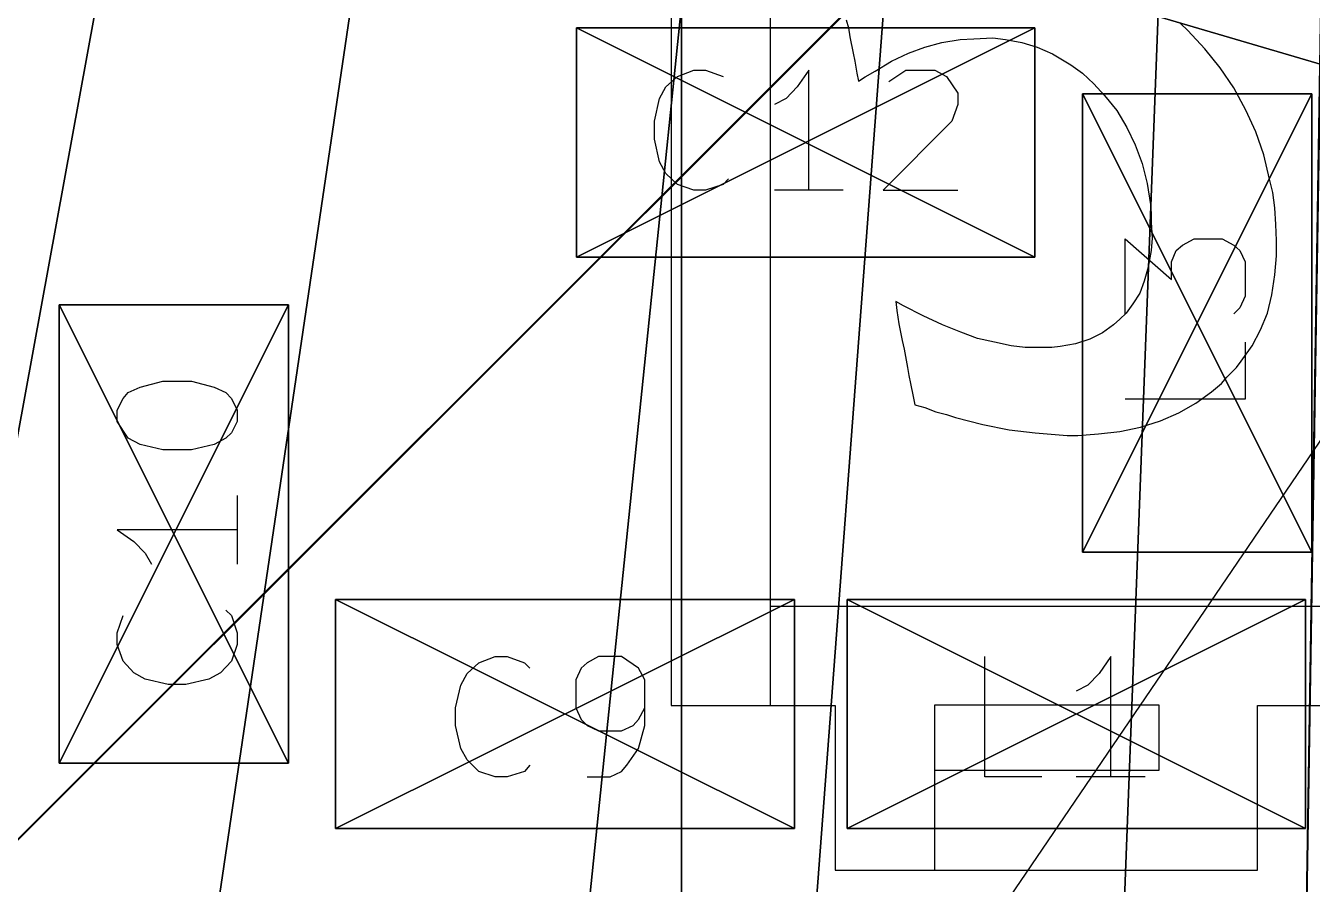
# Model space of a CAD drawing. Header units: metres. Extents: x 0 to 132, y 0 to 132.
# Drawn here: x 55.087 to 59.362, y 54.913 to 57.768 of the extents above; entities that cross this region are included whole.
import ezdxf

# ---------------------------------------------------------------- set-up
doc = ezdxf.new("R2010")
doc.units = ezdxf.units.M

msp = doc.modelspace()

# ---------------------------------------------------------------- linework, layer by layer
at = {"layer": 'Group#119'}
msp.add_line((37.4938, 37.498, 8), (65.779, 65.7832, 8), dxfattribs=at)
at = {"layer": 'Group#28'}
for p, q in [((57.2315, 58.8495, 6.5), (57.2315, 55.5077, 6.5)), ((57.5622, 55.8371, 6.5), (57.5622, 58.5202, 6.5)), ((57.813, 57.7884, 6.5), (57.8213, 57.7609, 6.5)), ((57.8213, 57.7609, 6.5), (57.8254, 57.7319, 6.5)), ((58.9486, 57.7526, 6.5), (58.9238, 57.776, 6.5)), ((57.8254, 57.7319, 6.5), (57.8365, 57.6768, 6.5)), ((58.1314, 57.7126, 6.5), (58.192, 57.7223, 6.5)), ((58.192, 57.7223, 6.5), (58.2375, 57.725, 6.5)), ((58.2375, 57.725, 6.5), (58.3009, 57.7278, 6.5)), ((58.3009, 57.7278, 6.5), (58.3422, 57.7223, 6.5)), ((58.3422, 57.7223, 6.5), (58.3973, 57.7126, 6.5)), ((59.0051, 57.6919, 6.5), (58.9486, 57.7526, 6.5)), ((57.8365, 57.6768, 6.5), (57.842, 57.6506, 6.5)), ((57.9633, 57.6506, 6.5), (58.0198, 57.6768, 6.5)), ((58.0198, 57.6768, 6.5), (58.0749, 57.6975, 6.5)), ((58.0749, 57.6975, 6.5), (58.1314, 57.7126, 6.5)), ((58.3973, 57.7126, 6.5), (58.4483, 57.6975, 6.5)), ((58.4483, 57.6975, 6.5), (58.4993, 57.6744, 6.5)), ((59.056, 57.6286, 6.5), (59.0051, 57.6919, 6.5)), ((57.842, 57.6506, 6.5), (57.8489, 57.6106, 6.5)), ((57.9095, 57.6175, 6.5), (57.9633, 57.6506, 6.5)), ((58.4993, 57.6744, 6.5), (58.5599, 57.6382, 6.5)), ((58.5599, 57.6382, 6.5), (58.5985, 57.6106, 6.5)), ((57.8489, 57.6106, 6.5), (57.8544, 57.5845, 6.5)), ((57.8544, 57.5845, 6.5), (57.8761, 57.5982, 6.5)), ((57.8761, 57.5982, 6.5), (57.9095, 57.6175, 6.5)), ((58.5985, 57.6106, 6.5), (58.6357, 57.5748, 6.5)), ((59.1015, 57.5624, 6.5), (59.056, 57.6286, 6.5)), ((58.6357, 57.5748, 6.5), (58.6716, 57.5362, 6.5)), ((59.1415, 57.488, 6.5), (59.1015, 57.5624, 6.5)), ((58.6716, 57.5362, 6.5), (58.7129, 57.4866, 6.5)), ((58.7129, 57.4866, 6.5), (58.746, 57.4301, 6.5)), ((59.1746, 57.415, 6.5), (59.1415, 57.488, 6.5)), ((58.746, 57.4301, 6.5), (58.7735, 57.3722, 6.5)), ((59.2007, 57.3392, 6.5), (59.1746, 57.415, 6.5)), ((58.7735, 57.3722, 6.5), (58.797, 57.3102, 6.5)), ((59.22, 57.2579, 6.5), (59.2007, 57.3392, 6.5)), ((58.797, 57.3102, 6.5), (58.8135, 57.2441, 6.5)), ((59.2311, 57.2138, 6.5), (59.22, 57.2579, 6.5)), ((58.8135, 57.2441, 6.5), (58.8245, 57.1738, 6.5)), ((59.2379, 57.1628, 6.5), (59.2311, 57.2138, 6.5)), ((58.8245, 57.1738, 6.5), (58.8273, 57.1435, 6.5)), ((59.2407, 57.1077, 6.5), (59.2379, 57.1628, 6.5)), ((58.8273, 57.1435, 6.5), (58.8273, 57.1145, 6.5)), ((58.8273, 57.1145, 6.5), (58.83, 57.0622, 6.5)), ((59.2431, 57.0539, 6.5), (59.2407, 57.1077, 6.5)), ((58.83, 57.0622, 6.5), (58.8273, 57.0208, 6.5)), ((59.2431, 57.0029, 6.5), (59.2431, 57.0539, 6.5)), ((58.8273, 57.0208, 6.5), (58.8163, 56.9657, 6.5)), ((59.2379, 56.9395, 6.5), (59.2431, 57.0029, 6.5)), ((58.8163, 56.9657, 6.5), (58.8039, 56.9189, 6.5)), ((58.8039, 56.9189, 6.5), (58.7887, 56.8789, 6.5)), ((59.2283, 56.8734, 6.5), (59.2379, 56.9395, 6.5)), ((58.7887, 56.8789, 6.5), (58.7653, 56.8431, 6.5)), ((59.2131, 56.8128, 6.5), (59.2283, 56.8734, 6.5)), ((58.0032, 56.8365, 6.5), (57.9784, 56.8513, 6.5)), ((57.9784, 56.8513, 6.5), (57.9812, 56.821, 6.5)), ((57.9812, 56.821, 6.5), (57.9881, 56.7769, 6.5)), ((58.0694, 56.8031, 6.5), (58.0032, 56.8365, 6.5)), ((58.7653, 56.8431, 6.5), (58.7432, 56.8128, 6.5)), ((58.1328, 56.7742, 6.5), (58.0694, 56.8031, 6.5)), ((58.7226, 56.7924, 6.5), (58.7019, 56.7742, 6.5)), ((58.7432, 56.8128, 6.5), (58.7226, 56.7924, 6.5)), ((59.1897, 56.7576, 6.5), (59.2131, 56.8128, 6.5)), ((57.9881, 56.7769, 6.5), (57.9991, 56.7218, 6.5)), ((58.1948, 56.7494, 6.5), (58.1328, 56.7742, 6.5)), ((58.2499, 56.7287, 6.5), (58.1948, 56.7494, 6.5)), ((58.6647, 56.7466, 6.5), (58.6233, 56.7259, 6.5)), ((58.7019, 56.7742, 6.5), (58.6647, 56.7466, 6.5)), ((59.1622, 56.7042, 6.5), (59.1897, 56.7576, 6.5)), ((57.9991, 56.7218, 6.5), (58.006, 56.6929, 6.5)), ((58.006, 56.6929, 6.5), (58.017, 56.6322, 6.5)), ((58.3064, 56.7163, 6.5), (58.2499, 56.7287, 6.5)), ((58.3612, 56.7042, 6.5), (58.3064, 56.7163, 6.5)), ((58.4084, 56.6984, 6.5), (58.3612, 56.7042, 6.5)), ((58.4966, 56.6984, 6.5), (58.4084, 56.6984, 6.5)), ((58.5241, 56.7011, 6.5), (58.4966, 56.6984, 6.5)), ((58.5751, 56.7108, 6.5), (58.5241, 56.7011, 6.5)), ((58.6233, 56.7259, 6.5), (58.5751, 56.7108, 6.5)), ((59.1263, 56.6529, 6.5), (59.1622, 56.7042, 6.5)), ((59.1108, 56.6322, 6.5), (59.1263, 56.6529, 6.5)), ((58.017, 56.6322, 6.5), (58.0211, 56.6047, 6.5)), ((59.0781, 56.5992, 6.5), (59.1108, 56.6322, 6.5)), ((58.0211, 56.6047, 6.5), (58.0266, 56.5785, 6.5)), ((58.0266, 56.5785, 6.5), (58.0363, 56.5358, 6.5)), ((59.0271, 56.5509, 6.5), (59.0602, 56.5785, 6.5)), ((59.0602, 56.5785, 6.5), (59.0781, 56.5992, 6.5)), ((58.0363, 56.5358, 6.5), (58.0418, 56.5082, 6.5)), ((58.9747, 56.5137, 6.5), (59.0271, 56.5509, 6.5)), ((58.0418, 56.5082, 6.5), (58.0749, 56.4986, 6.5)), ((58.0749, 56.4986, 6.5), (58.1107, 56.4848, 6.5)), ((58.1107, 56.4848, 6.5), (58.1465, 56.4751, 6.5)), ((58.8576, 56.4545, 6.5), (58.9182, 56.4806, 6.5)), ((58.9182, 56.4806, 6.5), (58.9747, 56.5137, 6.5)), ((58.1465, 56.4751, 6.5), (58.1769, 56.4655, 6.5)), ((58.1769, 56.4655, 6.5), (58.2678, 56.4421, 6.5)), ((58.2678, 56.4421, 6.5), (58.3546, 56.4241, 6.5)), ((58.7915, 56.4338, 6.5), (58.8576, 56.4545, 6.5)), ((58.3546, 56.4241, 6.5), (58.4414, 56.4145, 6.5)), ((58.4414, 56.4145, 6.5), (58.5475, 56.4062, 6.5)), ((58.5475, 56.4062, 6.5), (58.5834, 56.4062, 6.5)), ((58.5834, 56.4062, 6.5), (58.6523, 56.4117, 6.5)), ((58.6523, 56.4117, 6.5), (58.7226, 56.4186, 6.5)), ((58.7226, 56.4186, 6.5), (58.7915, 56.4338, 6.5)), ((57.5622, 55.5077, 6.5), (57.5622, 55.8371, 6.5)), ((63.2522, 55.8371, 6.5), (57.5622, 55.8371, 6.5)), ((57.2315, 55.5077, 6.5), (57.5622, 55.5077, 6.5)), ((57.5622, 55.5077, 6.5), (57.7772, 55.5077, 6.5)), ((57.7772, 55.5077, 6.5), (57.7772, 54.9607, 6.5)), ((58.1079, 55.5105, 6.5), (58.8521, 55.5105, 6.5)), ((58.1079, 55.2914, 6.5), (58.1079, 55.5105, 6.5)), ((58.8521, 55.5105, 6.5), (58.8521, 55.2914, 6.5)), ((59.1801, 54.9607, 6.5), (59.1801, 55.5077, 6.5)), ((59.1801, 55.5077, 6.5), (61.6109, 55.5077, 6.5)), ((58.1079, 54.9607, 6.5), (58.1079, 55.2914, 6.5)), ((58.8521, 55.2914, 6.5), (58.1079, 55.2914, 6.5)), ((57.7772, 54.9607, 6.5), (58.1079, 54.9607, 6.5)), ((58.1079, 54.9607, 6.5), (59.1801, 54.9607, 6.5))]:
    msp.add_line(p, q, dxfattribs=at)
at = {"layer": 'Group#32'}
msp.add_line((37.4807, 37.4807, 8), (65.7659, 65.7659, 8), dxfattribs=at)
at = {"layer": 'Group#5'}
for p, q in [((56.9175, 56.9988, 8), (56.9175, 57.7609, 8)), ((56.9175, 57.7609, 8), (57.4244, 57.7609, 8)), ((58.4401, 57.7609, 8), (57.9331, 57.7609, 8)), ((58.4401, 56.9988, 8), (58.4401, 57.7609, 8)), ((57.2138, 57.5652, 8), (57.2524, 57.5996, 8)), ((57.2524, 57.5996, 8), (57.3073, 57.6203, 8)), ((57.3073, 57.6203, 8), (57.3461, 57.6203, 8)), ((57.3461, 57.6203, 8), (57.4039, 57.5996, 8)), ((57.689, 57.6203, 8), (57.6506, 57.5652, 8)), ((57.689, 57.222, 8), (57.689, 57.6203, 8)), ((57.955, 57.5831, 8), (58.0118, 57.6203, 8)), ((58.0118, 57.6203, 8), (58.1081, 57.6203, 8)), ((58.1081, 57.6203, 8), (58.1465, 57.5996, 8)), ((58.1465, 57.5996, 8), (58.1839, 57.5445, 8)), ((57.1931, 57.5266, 8), (57.2138, 57.5652, 8)), ((57.6506, 57.5652, 8), (57.6136, 57.5266, 8)), ((57.1764, 57.4508, 8), (57.1931, 57.5266, 8)), ((57.6136, 57.5266, 8), (57.5746, 57.5059, 8)), ((58.1839, 57.5059, 8), (58.1646, 57.4508, 8)), ((58.1839, 57.5445, 8), (58.1839, 57.5059, 8)), ((59.3609, 57.5414, 8), (58.5989, 57.5414, 8)), ((58.5989, 57.5414, 8), (58.5989, 57.0332, 8)), ((59.3609, 57.0332, 8), (59.3609, 57.5414, 8)), ((57.1764, 57.3915, 8), (57.1764, 57.4508, 8)), ((58.1646, 57.4508, 8), (57.936, 57.222, 8)), ((57.1931, 57.3157, 8), (57.1764, 57.3915, 8)), ((57.2138, 57.2768, 8), (57.1931, 57.3157, 8)), ((57.2524, 57.2399, 8), (57.2138, 57.2768, 8)), ((57.422, 57.2592, 8), (57.4039, 57.2399, 8)), ((57.3073, 57.222, 8), (57.2524, 57.2399, 8)), ((57.3461, 57.222, 8), (57.3073, 57.222, 8)), ((57.4039, 57.2399, 8), (57.3461, 57.222, 8)), ((57.689, 57.222, 8), (57.5746, 57.222, 8)), ((57.8037, 57.222, 8), (57.689, 57.222, 8)), ((57.936, 57.222, 8), (58.1839, 57.222, 8)), ((58.7406, 56.81, 8), (58.7406, 57.0594, 8)), ((58.7406, 57.0594, 8), (58.8938, 56.924, 8)), ((58.91, 57.0208, 8), (58.9308, 57.0388, 8)), ((58.9308, 57.0388, 8), (58.9692, 57.0594, 8)), ((58.9692, 57.0594, 8), (59.0631, 57.0594, 8)), ((59.0631, 57.0594, 8), (59.1015, 57.0388, 8)), ((59.1015, 57.0388, 8), (59.121, 57.0208, 8)), ((57.4244, 56.9988, 8), (56.9175, 56.9988, 8)), ((57.9331, 56.9988, 8), (58.4401, 56.9988, 8)), ((58.8938, 56.9836, 8), (58.91, 57.0208, 8)), ((59.121, 57.0208, 8), (59.1389, 56.9836, 8)), ((58.8938, 56.924, 8), (58.8938, 56.9836, 8)), ((59.1389, 56.9836, 8), (59.1389, 56.8693, 8)), ((59.1389, 56.8693, 8), (59.121, 56.8307, 8)), ((55.1977, 56.3332, 8), (55.1977, 56.8403, 8)), ((55.1977, 56.8403, 8), (55.9597, 56.8403, 8)), ((55.9597, 56.8403, 8), (55.9597, 56.3332, 8)), ((59.121, 56.8307, 8), (59.1015, 56.81, 8)), ((59.1389, 56.7163, 8), (59.1389, 56.5261, 8)), ((55.4276, 56.5482, 8), (55.4666, 56.5661, 8)), ((55.4666, 56.5661, 8), (55.5424, 56.5868, 8)), ((55.5424, 56.5868, 8), (55.6373, 56.5868, 8)), ((55.6373, 56.5868, 8), (55.7131, 56.5661, 8)), ((55.7131, 56.5661, 8), (55.7515, 56.5482, 8)), ((55.3906, 56.4903, 8), (55.4111, 56.5289, 8)), ((55.4111, 56.5289, 8), (55.4276, 56.5482, 8)), ((55.7515, 56.5482, 8), (55.771, 56.5289, 8)), ((55.771, 56.5289, 8), (55.789, 56.4903, 8)), ((58.5989, 56.0176, 8), (58.5989, 56.5261, 8)), ((59.1389, 56.5261, 8), (58.7406, 56.5261, 8)), ((59.3609, 56.5261, 8), (59.3609, 56.0176, 8)), ((55.3906, 56.4517, 8), (55.3906, 56.4903, 8)), ((55.789, 56.4903, 8), (55.789, 56.4517, 8)), ((55.4276, 56.3966, 8), (55.3906, 56.4517, 8)), ((55.789, 56.4517, 8), (55.771, 56.4145, 8)), ((55.4666, 56.3759, 8), (55.4276, 56.3966, 8)), ((55.7515, 56.3966, 8), (55.7131, 56.3759, 8)), ((55.771, 56.4145, 8), (55.7515, 56.3966, 8)), ((55.5424, 56.358, 8), (55.4666, 56.3759, 8)), ((55.6373, 56.358, 8), (55.5424, 56.358, 8)), ((55.7131, 56.3759, 8), (55.6373, 56.358, 8)), ((55.789, 56.2064, 8), (55.789, 56.092, 8)), ((55.789, 56.092, 8), (55.3906, 56.092, 8)), ((55.3906, 56.092, 8), (55.4457, 56.0535, 8)), ((55.4457, 56.0535, 8), (55.4841, 56.0149, 8)), ((55.789, 56.092, 8), (55.789, 55.9777, 8)), ((55.4841, 56.0149, 8), (55.505, 55.9777, 8)), ((59.3609, 56.0176, 8), (58.5989, 56.0176, 8)), ((56.6253, 55.8605, 8), (56.1167, 55.8605, 8)), ((56.1167, 55.8605, 8), (56.1167, 55.0985, 8)), ((57.1323, 55.8605, 8), (57.6411, 55.8605, 8)), ((57.6411, 55.8605, 8), (57.6411, 55.0985, 8)), ((58.3243, 55.8605, 8), (57.816, 55.8605, 8)), ((57.816, 55.8605, 8), (57.816, 55.0985, 8)), ((58.8318, 55.8605, 8), (59.3401, 55.8605, 8)), ((59.3401, 55.8605, 8), (59.3401, 55.0985, 8)), ((55.1977, 55.8247, 8), (55.1977, 55.3162, 8)), ((55.3906, 55.7489, 8), (55.4111, 55.8068, 8)), ((55.7515, 55.8247, 8), (55.771, 55.8068, 8)), ((55.771, 55.8068, 8), (55.789, 55.7489, 8)), ((55.9597, 55.3162, 8), (55.9597, 55.8247, 8)), ((55.3906, 55.7103, 8), (55.3906, 55.7489, 8)), ((55.4111, 55.6552, 8), (55.3906, 55.7103, 8)), ((55.789, 55.7103, 8), (55.771, 55.6552, 8)), ((55.789, 55.7489, 8), (55.789, 55.7103, 8)), ((56.5923, 55.6497, 8), (56.6472, 55.6704, 8)), ((56.6472, 55.6704, 8), (56.6861, 55.6704, 8)), ((56.6861, 55.6704, 8), (56.7439, 55.6497, 8)), ((56.9905, 55.6704, 8), (56.9521, 55.6497, 8)), ((57.0663, 55.6704, 8), (56.9905, 55.6704, 8)), ((57.1228, 55.6318, 8), (57.0663, 55.6704, 8)), ((58.2737, 55.2707, 8), (58.2737, 55.6704, 8)), ((58.6924, 55.6704, 8), (58.6538, 55.6139, 8)), ((58.6924, 55.2707, 8), (58.6924, 55.6704, 8)), ((55.4457, 55.6166, 8), (55.4111, 55.6552, 8)), ((55.771, 55.6552, 8), (55.7339, 55.6166, 8)), ((56.5539, 55.6139, 8), (56.5923, 55.6497, 8)), ((56.7439, 55.6497, 8), (56.7619, 55.6318, 8)), ((56.9326, 55.6318, 8), (56.9147, 55.5932, 8)), ((56.9521, 55.6497, 8), (56.9326, 55.6318, 8)), ((57.1437, 55.5932, 8), (57.1228, 55.6318, 8)), ((55.4841, 55.5959, 8), (55.4457, 55.6166, 8)), ((55.5599, 55.578, 8), (55.4841, 55.5959, 8)), ((55.6952, 55.5959, 8), (55.6192, 55.578, 8)), ((55.7339, 55.6166, 8), (55.6952, 55.5959, 8)), ((56.533, 55.5753, 8), (56.5539, 55.6139, 8)), ((56.9147, 55.5932, 8), (56.9147, 55.4995, 8)), ((57.1437, 55.4995, 8), (57.1437, 55.5932, 8)), ((58.6538, 55.6139, 8), (58.6164, 55.5753, 8)), ((55.6192, 55.578, 8), (55.5599, 55.578, 8)), ((56.5149, 55.4995, 8), (56.533, 55.5753, 8)), ((58.6164, 55.5753, 8), (58.578, 55.556, 8)), ((56.5149, 55.4416, 8), (56.5149, 55.4995, 8)), ((56.9147, 55.4995, 8), (56.9326, 55.4609, 8)), ((57.1228, 55.4609, 8), (57.1437, 55.4995, 8)), ((57.1437, 55.4416, 8), (57.1437, 55.4995, 8)), ((56.9326, 55.4609, 8), (56.9521, 55.4416, 8)), ((57.1049, 55.4416, 8), (57.1228, 55.4609, 8)), ((56.533, 55.3644, 8), (56.5149, 55.4416, 8)), ((56.9521, 55.4416, 8), (56.9905, 55.4237, 8)), ((56.9905, 55.4237, 8), (57.0663, 55.4237, 8)), ((57.0663, 55.4237, 8), (57.1049, 55.4416, 8)), ((57.1228, 55.3644, 8), (57.1437, 55.4416, 8)), ((56.5539, 55.3272, 8), (56.533, 55.3644, 8)), ((56.5923, 55.2886, 8), (56.5539, 55.3272, 8)), ((57.0844, 55.3093, 8), (57.1228, 55.3644, 8)), ((55.1977, 55.3162, 8), (55.9597, 55.3162, 8)), ((56.6472, 55.2707, 8), (56.5923, 55.2886, 8)), ((56.7439, 55.2886, 8), (56.6861, 55.2707, 8)), ((56.7619, 55.3093, 8), (56.7439, 55.2886, 8)), ((57.0289, 55.2707, 8), (57.0663, 55.2886, 8)), ((57.0663, 55.2886, 8), (57.0844, 55.3093, 8)), ((56.6861, 55.2707, 8), (56.6472, 55.2707, 8)), ((56.9521, 55.2707, 8), (57.0289, 55.2707, 8)), ((58.4637, 55.2707, 8), (58.2737, 55.2707, 8)), ((58.6924, 55.2707, 8), (58.578, 55.2707, 8)), ((58.8066, 55.2707, 8), (58.6924, 55.2707, 8)), ((56.1167, 55.0985, 8), (56.6253, 55.0985, 8)), ((57.6411, 55.0985, 8), (57.1323, 55.0985, 8)), ((57.816, 55.0985, 8), (58.3243, 55.0985, 8)), ((59.3401, 55.0985, 8), (58.8318, 55.0985, 8))]:
    msp.add_line(p, q, dxfattribs=at)
at = {"layer": 'Group#94'}
msp.add_line((57.2659, 53.2659, 16), (65.7659, 65.7659, 16), dxfattribs=at)

# ---------------------------------------------------------------- meshes
at = {"layer": 'Group#103'}
mesh = msp.add_polyface(dxfattribs=at)
corners = [(49.0589, 83.1157, 6.5), (48.9331, 84.2471, 6.5), (49.1065, 84.2704, 6.5), (49.1795, 83.0657, 6.5), (49.2791, 84.2788, 6.5), (49.283, 82.9863, 6.5), (50.3786, 83.679, 6.5), (49.3625, 82.8827, 6.5), (49.4124, 82.7621, 6.5), (49.4295, 82.6327, 6.5), (49.7764, 76.5822, 6.5), (50.1762, 75.08, 6.5), (50.3759, 74.1815, 6.5), (50.5769, 72.9828, 6.5), (51.7789, 82.9805, 6.5), (50.6765, 72.2813, 6.5), (50.7785, 71.1691, 6.5), (50.7785, 70.9984, 6.5), (50.7785, 60.5693, 6.5), (52.9776, 49.0764, 6.5), (51.7789, 82.7795, 6.5), (51.7813, 82.7364, 6.5), (59.2765, 50.6763, 6.5), (59.7795, 82.2793, 6.5), (59.7795, 81.779, 6.5), (63.8589, 48.8394, 6.5), (63.8589, 82.7189, 6.5), (64.0186, 83.0289, 6.5), (64.0186, 48.5293, 6.5), (64.1097, 83.2494, 6.5), (64.1097, 48.3088, 6.5), (64.2087, 83.5386, 6.5), (64.2087, 48.0194, 6.5), (64.3491, 84.0802, 6.5), (64.3491, 47.4779, 6.5), (64.4582, 84.5804, 6.5), (64.4582, 46.9776, 6.5), (64.5188, 84.9, 6.5), (64.5188, 46.6579, 6.5), (64.5877, 85.3092, 6.5), (49.0762, 78.5804, 6.5), (49.0589, 82.1498, 6.5), (49.1795, 82.1997, 6.5), (49.3754, 77.7813, 6.5), (49.283, 82.2792, 6.5), (49.3625, 82.3827, 6.5), (49.4124, 82.5033, 6.5)]
mesh.append_faces([[corners[k] for k in face] for face in [(0, 2, 3), (3, 4, 5), (5, 6, 7), (7, 6, 8), (8, 6, 9), (10, 6, 11), (11, 6, 12), (12, 6, 13), (13, 14, 15), (15, 14, 16), (16, 14, 17), (40, 42, 43), (43, 46, 10)]], dxfattribs={"vtx0": -1, "vtx1": -1})
mesh.append_faces([[corners[k] for k in face] for face in [(9, 6, 10), (17, 14, 18)]], dxfattribs={"vtx0": -1, "vtx1": -1, "vtx2": -1})
mesh.append_faces([[corners[k] for k in face] for face in [(0, 1, 2), (3, 2, 4), (5, 4, 6), (13, 6, 14), (19, 20, 21), (22, 23, 24), (25, 26, 27), (28, 27, 29), (30, 29, 31), (32, 31, 33), (34, 33, 35), (36, 35, 37), (38, 37, 39), (40, 41, 42), (43, 42, 44), (43, 44, 45), (43, 45, 46), (10, 46, 9)]], dxfattribs={"vtx0": -1, "vtx2": -1})
mesh = msp.add_polyface(dxfattribs=at)
corners = [(49.0589, 82.1498, 8), (49.0762, 78.5804, 8), (49.1795, 82.1997, 8), (49.3754, 77.7813, 8), (49.283, 82.2792, 8), (49.3625, 82.3827, 8), (49.4124, 82.5033, 8), (49.7764, 76.5822, 8), (49.4295, 82.6327, 8), (64.0186, 83.0289, 8), (64.1097, 48.3088, 8), (64.1097, 83.2494, 8), (64.2087, 48.0194, 8), (64.2087, 83.5386, 8), (64.3491, 47.4779, 8), (64.3491, 84.0802, 8), (64.4582, 46.9776, 8), (64.4582, 84.5804, 8), (64.5188, 46.6579, 8), (64.5188, 84.9, 8), (64.5877, 46.2486, 8), (64.5877, 85.3092, 8), (51.7789, 82.7795, 8), (52.9776, 49.0764, 8), (51.7813, 82.7364, 8), (51.7856, 82.6923, 8), (51.7965, 82.6525, 8), (51.8092, 82.6098, 8), (59.7795, 82.2793, 8), (59.2765, 50.6763, 8), (59.7795, 81.779, 8), (48.9331, 84.2471, 8), (49.0589, 83.1157, 8), (49.1065, 84.2704, 8), (49.1795, 83.0657, 8), (49.2791, 84.2788, 8), (49.283, 82.9863, 8), (50.3786, 83.679, 8), (49.3625, 82.8827, 8), (49.4124, 82.7621, 8), (50.1762, 75.08, 8), (50.3759, 74.1815, 8), (50.5769, 72.9828, 8), (51.7789, 82.9805, 8), (50.6765, 72.2813, 8), (50.7785, 71.1691, 8)]
mesh.append_faces([[corners[k] for k in face] for face in [(0, 1, 2), (2, 3, 4), (4, 3, 5), (5, 3, 6), (6, 7, 8), (9, 10, 11), (11, 12, 13), (13, 14, 15), (15, 16, 17), (17, 18, 19), (19, 20, 21), (22, 23, 24), (24, 23, 25), (25, 23, 26), (26, 23, 27), (28, 29, 30), (31, 32, 33), (33, 34, 35), (35, 36, 37), (37, 42, 43)]], dxfattribs={"vtx0": -1, "vtx1": -1})
mesh.append_faces([[corners[k] for k in face] for face in [(37, 8, 7)]], dxfattribs={"vtx0": -1, "vtx1": -1, "vtx2": -1})
mesh.append_faces([[corners[k] for k in face] for face in [(2, 1, 3), (6, 3, 7), (33, 32, 34), (35, 34, 36), (37, 36, 38), (37, 38, 39), (37, 39, 8), (37, 7, 40), (37, 40, 41), (37, 41, 42), (43, 42, 44), (43, 44, 45)]], dxfattribs={"vtx0": -1, "vtx2": -1})
mesh = msp.add_polyface(dxfattribs=at)
corners = [(49.1795, 49.3666, 6.5), (49.0776, 52.9804, 6.5), (49.3782, 53.7797, 6.5), (49.283, 49.2872, 6.5), (49.3625, 49.1836, 6.5), (49.4124, 49.063, 6.5), (49.7794, 54.9786, 6.5), (49.4295, 48.9336, 6.5), (51.7762, 48.5762, 6.5), (51.7789, 82.7795, 6.5), (52.9776, 49.0764, 6.5), (59.7795, 82.2793, 6.5), (53.7771, 49.3754, 6.5), (54.9758, 49.7764, 6.5), (63.178, 49.7489, 6.5), (63.3103, 81.9484, 6.5), (63.3103, 49.6097, 6.5), (63.488, 82.1592, 6.5), (63.488, 49.3989, 6.5), (63.689, 82.4391, 6.5), (63.689, 49.1188, 6.5), (63.8589, 82.7189, 6.5), (63.8589, 48.8394, 6.5), (64.0186, 83.0289, 6.5), (64.0186, 48.5293, 6.5), (64.1097, 83.2494, 6.5), (64.1097, 48.3088, 6.5), (64.2087, 83.5386, 6.5), (64.2087, 48.0194, 6.5), (64.3491, 84.0802, 6.5), (64.3491, 47.4779, 6.5), (64.4582, 84.5804, 6.5), (64.4582, 46.9776, 6.5), (64.5188, 84.9, 6.5), (64.5188, 46.6579, 6.5), (64.5877, 85.3092, 6.5), (64.5877, 46.2486, 6.5), (49.1065, 47.2877, 6.5), (49.1795, 48.5006, 6.5), (49.2762, 47.278, 6.5), (49.283, 48.58, 6.5), (50.3759, 47.8775, 6.5), (49.3625, 48.6836, 6.5), (49.4124, 48.8042, 6.5), (50.1787, 56.4806, 6.5), (50.3786, 57.3791, 6.5), (50.5798, 58.578, 6.5), (50.6789, 59.2795, 6.5), (50.7785, 60.3888, 6.5)]
mesh.append_faces([[corners[k] for k in face] for face in [(0, 2, 3), (3, 2, 4), (4, 2, 5), (5, 6, 7), (8, 9, 10), (10, 11, 12), (12, 11, 13), (14, 15, 16), (16, 17, 18), (18, 19, 20), (20, 21, 22), (22, 23, 24), (24, 25, 26), (26, 27, 28), (28, 29, 30), (30, 31, 32), (32, 33, 34), (34, 35, 36), (37, 38, 39), (39, 40, 41), (41, 45, 8)]], dxfattribs={"vtx0": -1, "vtx1": -1})
mesh.append_faces([[corners[k] for k in face] for face in [(41, 7, 6)]], dxfattribs={"vtx0": -1, "vtx1": -1, "vtx2": -1})
mesh.append_faces([[corners[k] for k in face] for face in [(0, 1, 2), (5, 2, 6), (39, 38, 40), (41, 40, 42), (41, 42, 43), (41, 43, 7), (41, 6, 44), (41, 44, 45), (8, 45, 46), (8, 46, 47), (8, 47, 48)]], dxfattribs={"vtx0": -1, "vtx2": -1})
mesh = msp.add_polyface(dxfattribs=at)
corners = [(49.1795, 48.5006, 8), (49.2762, 47.278, 8), (49.283, 48.58, 8), (50.3759, 47.8775, 8), (49.3625, 48.6836, 8), (49.4124, 48.8042, 8), (49.4295, 48.9336, 8), (49.7794, 54.9786, 8), (50.1787, 56.4806, 8), (50.3786, 57.3791, 8), (51.7762, 48.5762, 8), (50.5798, 58.578, 8), (50.6789, 59.2795, 8), (50.7785, 60.3888, 8), (50.7785, 60.5693, 8), (50.7785, 70.9984, 8), (63.178, 81.8093, 8), (63.178, 49.7489, 8), (63.3103, 49.6097, 8), (63.3103, 81.9484, 8), (63.488, 49.3989, 8), (63.488, 82.1592, 8), (63.689, 49.1188, 8), (63.689, 82.4391, 8), (63.8589, 48.8394, 8), (63.8589, 82.7189, 8), (64.0186, 48.5293, 8), (64.0186, 83.0289, 8), (64.1097, 48.3088, 8), (64.1097, 83.2494, 8), (64.2087, 48.0194, 8), (64.2087, 83.5386, 8), (64.3491, 47.4779, 8), (64.3491, 84.0802, 8), (64.4582, 46.9776, 8), (64.4582, 84.5804, 8), (64.5188, 46.6579, 8), (64.5188, 84.9, 8), (64.5877, 46.2486, 8), (52.9776, 49.0764, 8), (51.7789, 82.7795, 8), (59.7795, 82.2793, 8), (53.7771, 49.3754, 8), (49.0776, 52.9804, 8), (49.1795, 49.3666, 8), (49.3782, 53.7797, 8), (49.283, 49.2872, 8), (49.3625, 49.1836, 8), (49.4124, 49.063, 8)]
mesh.append_faces([[corners[k] for k in face] for face in [(0, 1, 2), (2, 3, 4), (4, 3, 5), (5, 3, 6), (7, 3, 8), (8, 3, 9), (9, 10, 11), (11, 10, 12), (12, 10, 13), (13, 10, 14), (39, 40, 10), (43, 44, 45), (45, 48, 7)]], dxfattribs={"vtx0": -1, "vtx1": -1})
mesh.append_faces([[corners[k] for k in face] for face in [(6, 3, 7), (14, 10, 15)]], dxfattribs={"vtx0": -1, "vtx1": -1, "vtx2": -1})
mesh.append_faces([[corners[k] for k in face] for face in [(2, 1, 3), (9, 3, 10), (16, 17, 18), (19, 18, 20), (21, 20, 22), (23, 22, 24), (25, 24, 26), (27, 26, 28), (29, 28, 30), (31, 30, 32), (33, 32, 34), (35, 34, 36), (37, 36, 38), (41, 39, 42), (45, 44, 46), (45, 46, 47), (45, 47, 48), (7, 48, 6)]], dxfattribs={"vtx0": -1, "vtx2": -1})
mesh = msp.add_polyface(dxfattribs=at)
corners = [(59.7795, 81.779, 8), (60.3888, 50.7783, 8), (59.7852, 81.6922, 8), (51.8092, 82.6098, 8), (52.9776, 49.0764, 8), (51.8268, 82.5685, 8), (51.8476, 82.5301, 8), (51.8695, 82.4954, 8), (51.8974, 82.4594, 8), (51.9264, 82.4267, 8), (51.9591, 82.3988, 8), (51.9937, 82.3699, 8), (52.0297, 82.348, 8), (52.0681, 82.3271, 8), (52.1081, 82.3096, 8), (52.1522, 82.2968, 8), (52.192, 82.2874, 8), (52.2361, 82.2817, 8), (52.2791, 82.2793, 8), (59.7795, 82.2793, 8), (51.7789, 82.9805, 8), (50.7785, 71.1691, 8), (51.7762, 48.5762, 8), (51.7789, 82.7795, 8), (48.8395, 67.6992, 8), (49.1193, 63.6892, 8), (49.1193, 67.8702, 8), (49.3987, 63.488, 8), (49.3987, 68.0699, 8), (49.6097, 63.3103, 8), (49.6097, 68.2478, 8), (49.7491, 63.178, 8), (49.7491, 68.3801, 8), (49.9198, 63.0002, 8), (49.9198, 68.5579, 8), (50.0493, 62.8486, 8), (50.0493, 68.711, 8), (50.1787, 62.6805, 8), (50.1787, 68.8774, 8), (50.3275, 62.46, 8), (50.3275, 69.0994, 8), (50.4395, 62.2795, 8), (50.4395, 69.2786, 8), (50.529, 62.0989, 8), (50.529, 69.4591, 8), (50.6007, 61.9184, 8), (50.6007, 69.63, 8), (50.6789, 61.629, 8), (50.6789, 69.929, 8), (50.7192, 61.3906, 8), (50.7192, 70.1686, 8), (50.77, 60.9097, 8), (50.77, 70.6484, 8), (50.7785, 60.5693, 8), (50.7785, 70.9984, 8)]
mesh.append_faces([[corners[k] for k in face] for face in [(0, 1, 2), (3, 4, 5), (5, 4, 6), (6, 4, 7), (7, 4, 8), (8, 4, 9), (9, 4, 10), (10, 4, 11), (11, 4, 12), (12, 4, 13), (13, 4, 14), (14, 4, 15), (15, 4, 16), (16, 4, 17), (17, 4, 18), (18, 4, 19), (20, 22, 23), (24, 25, 26), (26, 27, 28), (28, 29, 30), (30, 31, 32), (32, 33, 34), (34, 35, 36), (36, 37, 38), (38, 39, 40), (40, 41, 42), (42, 43, 44), (44, 45, 46), (46, 47, 48), (48, 49, 50), (50, 51, 52), (52, 53, 54)]], dxfattribs={"vtx0": -1, "vtx1": -1})
mesh.append_faces([[corners[k] for k in face] for face in [(20, 21, 22)]], dxfattribs={"vtx0": -1, "vtx1": -1, "vtx2": -1})
mesh = msp.add_polyface(dxfattribs=at)
corners = [(50.7785, 60.3888, 6.5), (51.7789, 82.9805, 6.5), (51.7762, 48.5762, 6.5), (54.9758, 49.7764, 6.5), (59.7795, 82.2793, 6.5), (56.4779, 50.1761, 6.5), (57.3765, 50.3759, 6.5), (58.5753, 50.5771, 6.5), (59.2765, 50.6763, 6.5), (59.7795, 81.779, 6.5), (60.3888, 50.7783, 6.5), (60.4372, 80.8416, 6.5), (60.5695, 50.7783, 6.5), (60.6051, 80.7961, 6.5), (60.9095, 50.77, 6.5), (60.9195, 80.788, 6.5), (61.3894, 50.719, 6.5), (61.6289, 80.879, 6.5), (61.6289, 50.6791, 6.5), (61.9281, 80.9587, 6.5), (61.9186, 50.6005, 6.5), (62.0988, 50.5289, 6.5), (62.2795, 81.1189, 6.5), (62.2795, 50.4393, 6.5), (62.4586, 81.2304, 6.5), (62.4586, 50.3277, 6.5), (62.6805, 81.3792, 6.5), (62.6805, 50.1788, 6.5), (62.8474, 81.5101, 6.5), (62.8474, 50.0493, 6.5), (63.0002, 81.6397, 6.5), (63.0002, 49.9198, 6.5), (63.178, 81.8093, 6.5), (63.178, 49.7489, 6.5), (49.1193, 63.6892, 6.5), (49.1193, 67.8702, 6.5), (49.3987, 68.0699, 6.5), (49.3987, 63.488, 6.5), (49.6097, 68.2478, 6.5), (49.6097, 63.3103, 6.5), (49.7491, 68.3801, 6.5), (49.7491, 63.178, 6.5), (49.9198, 68.5579, 6.5), (49.9198, 63.0002, 6.5), (50.0493, 68.711, 6.5), (50.0493, 62.8486, 6.5), (50.1787, 68.8774, 6.5), (50.1787, 62.6805, 6.5), (50.3275, 69.0994, 6.5), (50.3275, 62.46, 6.5), (50.4395, 69.2786, 6.5), (50.4395, 62.2795, 6.5), (50.529, 69.4591, 6.5), (50.529, 62.0989, 6.5), (50.6007, 69.63, 6.5), (50.6007, 61.9184, 6.5), (50.6789, 69.929, 6.5), (50.6789, 61.629, 6.5), (50.7192, 70.1686, 6.5), (50.7192, 61.3906, 6.5), (50.77, 70.6484, 6.5), (50.77, 60.9097, 6.5), (50.7785, 70.9984, 6.5), (50.7785, 60.5693, 6.5)]
mesh.append_faces([[corners[k] for k in face] for face in [(3, 4, 5), (5, 4, 6), (6, 4, 7), (7, 4, 8), (8, 9, 10), (10, 11, 12), (12, 13, 14), (14, 15, 16), (16, 17, 18), (18, 19, 20), (20, 19, 21), (21, 22, 23), (23, 24, 25), (25, 26, 27), (27, 28, 29), (29, 30, 31), (31, 32, 33), (34, 36, 37), (37, 38, 39), (39, 40, 41), (41, 42, 43), (43, 44, 45), (45, 46, 47), (47, 48, 49), (49, 50, 51), (51, 52, 53), (53, 54, 55), (55, 56, 57), (57, 58, 59), (59, 60, 61), (61, 62, 63)]], dxfattribs={"vtx0": -1, "vtx1": -1})
mesh.append_faces([[corners[k] for k in face] for face in [(0, 1, 2)]], dxfattribs={"vtx0": -1, "vtx1": -1, "vtx2": -1})
mesh.append_faces([[corners[k] for k in face] for face in [(34, 35, 36)]], dxfattribs={"vtx0": -1, "vtx2": -1})
mesh = msp.add_polyface(dxfattribs=at)
corners = [(50.7785, 60.5693, 6.5), (51.7789, 82.9805, 6.5), (50.7785, 60.3888, 6.5), (51.7762, 48.5762, 6.5), (51.7789, 82.7795, 6.5), (52.9776, 49.0764, 6.5), (51.7813, 82.7364, 6.5), (51.7856, 82.6923, 6.5), (51.7965, 82.6525, 6.5), (51.8092, 82.6098, 6.5), (51.8268, 82.5685, 6.5), (51.8476, 82.5301, 6.5), (51.8695, 82.4954, 6.5), (51.8974, 82.4594, 6.5), (51.9264, 82.4267, 6.5), (51.9591, 82.3988, 6.5), (51.9937, 82.3699, 6.5), (52.0297, 82.348, 6.5), (52.0681, 82.3271, 6.5), (52.1081, 82.3096, 6.5), (52.1522, 82.2968, 6.5), (52.192, 82.2874, 6.5), (52.2361, 82.2817, 6.5), (52.2791, 82.2793, 6.5), (59.7795, 82.2793, 6.5), (49.3987, 63.488, 6.5), (49.3987, 68.0699, 6.5), (49.6097, 68.2478, 6.5), (49.6097, 63.3103, 6.5), (49.7491, 68.3801, 6.5), (49.7491, 63.178, 6.5), (49.9198, 68.5579, 6.5), (49.9198, 63.0002, 6.5), (50.0493, 68.711, 6.5), (50.0493, 62.8486, 6.5), (50.1787, 68.8774, 6.5), (50.1787, 62.6805, 6.5), (50.3275, 69.0994, 6.5), (50.3275, 62.46, 6.5), (50.4395, 69.2786, 6.5), (50.4395, 62.2795, 6.5), (50.529, 69.4591, 6.5), (50.529, 62.0989, 6.5), (50.6007, 69.63, 6.5), (50.6007, 61.9184, 6.5), (50.6789, 69.929, 6.5), (50.6789, 61.629, 6.5), (50.7192, 70.1686, 6.5), (50.7192, 61.3906, 6.5), (50.77, 70.6484, 6.5), (50.77, 60.9097, 6.5), (50.7785, 70.9984, 6.5)]
mesh.append_faces([[corners[k] for k in face] for face in [(0, 1, 2)]], dxfattribs={"vtx0": -1, "vtx1": -1})
mesh.append_faces([[corners[k] for k in face] for face in [(3, 1, 4), (5, 6, 7), (5, 7, 8), (5, 8, 9), (5, 9, 10), (5, 10, 11), (5, 11, 12), (5, 12, 13), (5, 13, 14), (5, 14, 15), (5, 15, 16), (5, 16, 17), (5, 17, 18), (5, 18, 19), (5, 19, 20), (5, 20, 21), (5, 21, 22), (5, 22, 23), (5, 23, 24), (25, 26, 27), (28, 27, 29), (30, 29, 31), (32, 31, 33), (34, 33, 35), (36, 35, 37), (38, 37, 39), (40, 39, 41), (42, 41, 43), (44, 43, 45), (46, 45, 47), (48, 47, 49), (50, 49, 51)]], dxfattribs={"vtx0": -1, "vtx2": -1})
mesh = msp.add_polyface(dxfattribs=at)
corners = [(50.7785, 70.9984, 8), (51.7762, 48.5762, 8), (50.7785, 71.1691, 8), (60.3888, 50.7783, 8), (59.7795, 81.779, 8), (59.2765, 50.6763, 8), (60.4372, 80.8416, 8), (60.5695, 50.7783, 8), (60.6051, 80.7961, 8), (60.9095, 50.77, 8), (60.9195, 80.788, 8), (61.3894, 50.719, 8), (61.3894, 80.8392, 8), (61.6289, 50.6791, 8), (61.6289, 80.879, 8), (61.9186, 50.6005, 8), (61.9281, 80.9587, 8), (62.0988, 50.5289, 8), (62.0988, 81.0294, 8), (62.2795, 50.4393, 8), (62.2795, 81.1189, 8), (62.4586, 50.3277, 8), (62.4586, 81.2304, 8), (62.6805, 50.1788, 8), (62.6805, 81.3792, 8), (62.8474, 50.0493, 8), (62.8474, 81.5101, 8), (63.0002, 49.9198, 8), (63.0002, 81.6397, 8), (63.178, 49.7489, 8), (59.7795, 82.2793, 8), (53.7771, 49.3754, 8), (54.9758, 49.7764, 8), (56.4779, 50.1761, 8), (57.3765, 50.3759, 8), (58.5753, 50.5771, 8), (49.1193, 67.8702, 8), (49.1193, 63.6892, 8), (49.3987, 63.488, 8), (49.3987, 68.0699, 8), (49.6097, 63.3103, 8), (49.6097, 68.2478, 8), (49.7491, 63.178, 8), (49.7491, 68.3801, 8), (49.9198, 63.0002, 8), (49.9198, 68.5579, 8), (50.0493, 62.8486, 8), (50.0493, 68.711, 8), (50.1787, 62.6805, 8), (50.1787, 68.8774, 8), (50.3275, 62.46, 8), (50.3275, 69.0994, 8), (50.4395, 62.2795, 8), (50.4395, 69.2786, 8), (50.529, 62.0989, 8), (50.529, 69.4591, 8), (50.6007, 61.9184, 8), (50.6007, 69.63, 8), (50.6789, 61.629, 8), (50.6789, 69.929, 8), (50.7192, 61.3906, 8), (50.7192, 70.1686, 8), (50.77, 60.9097, 8), (50.77, 70.6484, 8), (50.7785, 60.5693, 8)]
mesh.append_faces([[corners[k] for k in face] for face in [(0, 1, 2), (3, 4, 5)]], dxfattribs={"vtx0": -1, "vtx1": -1})
mesh.append_faces([[corners[k] for k in face] for face in [(6, 3, 7), (8, 7, 9), (10, 9, 11), (12, 11, 13), (14, 13, 15), (16, 15, 17), (18, 17, 19), (20, 19, 21), (22, 21, 23), (24, 23, 25), (26, 25, 27), (28, 27, 29), (30, 31, 32), (30, 32, 33), (30, 33, 34), (30, 34, 35), (30, 35, 5), (36, 37, 38), (39, 38, 40), (41, 40, 42), (43, 42, 44), (45, 44, 46), (47, 46, 48), (49, 48, 50), (51, 50, 52), (53, 52, 54), (55, 54, 56), (57, 56, 58), (59, 58, 60), (61, 60, 62), (63, 62, 64)]], dxfattribs={"vtx0": -1, "vtx2": -1})
at = {"layer": 'Group#38'}
mesh = msp.add_polyface(dxfattribs=at)
corners = [(55.9597, 56.8403, 8), (55.1977, 55.3162, 8), (55.1977, 56.8403, 8), (55.9597, 55.3162, 8)]
mesh.append_faces([[corners[k] for k in face] for face in [(0, 1, 2), (1, 0, 3)]], dxfattribs={"vtx0": -1})
mesh = msp.add_polyface(dxfattribs=at)
corners = [(55.9597, 55.3162, 8.3), (55.1977, 56.8403, 8.3), (55.1977, 55.3162, 8.3), (55.9597, 56.8403, 8.3)]
mesh.append_faces([[corners[k] for k in face] for face in [(0, 1, 2), (1, 0, 3)]], dxfattribs={"vtx0": -1})
mesh = msp.add_polyface(dxfattribs=at)
corners = [(55.1977, 56.8403, 8.3), (55.1977, 55.3162, 8), (55.1977, 55.3162, 8.3), (55.1977, 56.8403, 8)]
mesh.append_faces([[corners[k] for k in face] for face in [(0, 1, 2), (1, 0, 3)]], dxfattribs={"vtx0": -1})
mesh = msp.add_polyface(dxfattribs=at)
corners = [(55.1977, 56.8403, 8.3), (55.9597, 56.8403, 8), (55.1977, 56.8403, 8), (55.9597, 56.8403, 8.3)]
mesh.append_faces([[corners[k] for k in face] for face in [(0, 1, 2), (1, 0, 3)]], dxfattribs={"vtx0": -1})
mesh = msp.add_polyface(dxfattribs=at)
corners = [(55.9597, 56.8403, 8), (55.9597, 55.3162, 8.3), (55.9597, 55.3162, 8), (55.9597, 56.8403, 8.3)]
mesh.append_faces([[corners[k] for k in face] for face in [(0, 1, 2), (1, 0, 3)]], dxfattribs={"vtx0": -1})
mesh = msp.add_polyface(dxfattribs=at)
corners = [(55.9597, 55.3162, 8.3), (55.1977, 55.3162, 8), (55.9597, 55.3162, 8), (55.1977, 55.3162, 8.3)]
mesh.append_faces([[corners[k] for k in face] for face in [(0, 1, 2), (1, 0, 3)]], dxfattribs={"vtx0": -1})
at = {"layer": 'Group#39'}
mesh = msp.add_polyface(dxfattribs=at)
corners = [(57.6411, 55.0985, 8.3), (56.1167, 55.8605, 8.3), (56.1167, 55.0985, 8.3), (57.6411, 55.8605, 8.3)]
mesh.append_faces([[corners[k] for k in face] for face in [(0, 1, 2), (1, 0, 3)]], dxfattribs={"vtx0": -1})
mesh = msp.add_polyface(dxfattribs=at)
corners = [(56.1167, 55.8605, 8.3), (56.1167, 55.0985, 8), (56.1167, 55.0985, 8.3), (56.1167, 55.8605, 8)]
mesh.append_faces([[corners[k] for k in face] for face in [(0, 1, 2), (1, 0, 3)]], dxfattribs={"vtx0": -1})
mesh = msp.add_polyface(dxfattribs=at)
corners = [(56.1167, 55.8605, 8.3), (57.6411, 55.8605, 8), (56.1167, 55.8605, 8), (57.6411, 55.8605, 8.3)]
mesh.append_faces([[corners[k] for k in face] for face in [(0, 1, 2), (1, 0, 3)]], dxfattribs={"vtx0": -1})
mesh = msp.add_polyface(dxfattribs=at)
corners = [(57.6411, 55.8605, 8), (56.1167, 55.0985, 8), (56.1167, 55.8605, 8), (57.6411, 55.0985, 8)]
mesh.append_faces([[corners[k] for k in face] for face in [(0, 1, 2), (1, 0, 3)]], dxfattribs={"vtx0": -1})
mesh = msp.add_polyface(dxfattribs=at)
corners = [(57.6411, 55.8605, 8), (57.6411, 55.0985, 8.3), (57.6411, 55.0985, 8), (57.6411, 55.8605, 8.3)]
mesh.append_faces([[corners[k] for k in face] for face in [(0, 1, 2), (1, 0, 3)]], dxfattribs={"vtx0": -1})
mesh = msp.add_polyface(dxfattribs=at)
corners = [(57.6411, 55.0985, 8.3), (56.1167, 55.0985, 8), (57.6411, 55.0985, 8), (56.1167, 55.0985, 8.3)]
mesh.append_faces([[corners[k] for k in face] for face in [(0, 1, 2), (1, 0, 3)]], dxfattribs={"vtx0": -1})
at = {"layer": 'Group#41'}
mesh = msp.add_polyface(dxfattribs=at)
corners = [(58.5989, 57.5414, 8.3), (59.3609, 57.5414, 8), (58.5989, 57.5414, 8), (59.3609, 57.5414, 8.3)]
mesh.append_faces([[corners[k] for k in face] for face in [(0, 1, 2), (1, 0, 3)]], dxfattribs={"vtx0": -1})
mesh = msp.add_polyface(dxfattribs=at)
corners = [(59.3609, 57.5414, 8), (58.5989, 56.0176, 8), (58.5989, 57.5414, 8), (59.3609, 56.0176, 8)]
mesh.append_faces([[corners[k] for k in face] for face in [(0, 1, 2), (1, 0, 3)]], dxfattribs={"vtx0": -1})
mesh = msp.add_polyface(dxfattribs=at)
corners = [(59.3609, 56.0176, 8.3), (58.5989, 57.5414, 8.3), (58.5989, 56.0176, 8.3), (59.3609, 57.5414, 8.3)]
mesh.append_faces([[corners[k] for k in face] for face in [(0, 1, 2), (1, 0, 3)]], dxfattribs={"vtx0": -1})
mesh = msp.add_polyface(dxfattribs=at)
corners = [(58.5989, 57.5414, 8.3), (58.5989, 56.0176, 8), (58.5989, 56.0176, 8.3), (58.5989, 57.5414, 8)]
mesh.append_faces([[corners[k] for k in face] for face in [(0, 1, 2), (1, 0, 3)]], dxfattribs={"vtx0": -1})
mesh = msp.add_polyface(dxfattribs=at)
corners = [(59.3609, 57.5414, 8), (59.3609, 56.0176, 8.3), (59.3609, 56.0176, 8), (59.3609, 57.5414, 8.3)]
mesh.append_faces([[corners[k] for k in face] for face in [(0, 1, 2), (1, 0, 3)]], dxfattribs={"vtx0": -1})
mesh = msp.add_polyface(dxfattribs=at)
corners = [(59.3609, 56.0176, 8.3), (58.5989, 56.0176, 8), (59.3609, 56.0176, 8), (58.5989, 56.0176, 8.3)]
mesh.append_faces([[corners[k] for k in face] for face in [(0, 1, 2), (1, 0, 3)]], dxfattribs={"vtx0": -1})
at = {"layer": 'Group#42'}
mesh = msp.add_polyface(dxfattribs=at)
corners = [(56.9175, 57.7609, 8.3), (56.9175, 56.9988, 8), (56.9175, 56.9988, 8.3), (56.9175, 57.7609, 8)]
mesh.append_faces([[corners[k] for k in face] for face in [(0, 1, 2), (1, 0, 3)]], dxfattribs={"vtx0": -1})
mesh = msp.add_polyface(dxfattribs=at)
corners = [(56.9175, 57.7609, 8.3), (58.4401, 57.7609, 8), (56.9175, 57.7609, 8), (58.4401, 57.7609, 8.3)]
mesh.append_faces([[corners[k] for k in face] for face in [(0, 1, 2), (1, 0, 3)]], dxfattribs={"vtx0": -1})
mesh = msp.add_polyface(dxfattribs=at)
corners = [(58.4401, 56.9988, 8.3), (56.9175, 57.7609, 8.3), (56.9175, 56.9988, 8.3), (58.4401, 57.7609, 8.3)]
mesh.append_faces([[corners[k] for k in face] for face in [(0, 1, 2), (1, 0, 3)]], dxfattribs={"vtx0": -1})
mesh = msp.add_polyface(dxfattribs=at)
corners = [(58.4401, 57.7609, 8), (56.9175, 56.9988, 8), (56.9175, 57.7609, 8), (58.4401, 56.9988, 8)]
mesh.append_faces([[corners[k] for k in face] for face in [(0, 1, 2), (1, 0, 3)]], dxfattribs={"vtx0": -1})
mesh = msp.add_polyface(dxfattribs=at)
corners = [(58.4401, 57.7609, 8), (58.4401, 56.9988, 8.3), (58.4401, 56.9988, 8), (58.4401, 57.7609, 8.3)]
mesh.append_faces([[corners[k] for k in face] for face in [(0, 1, 2), (1, 0, 3)]], dxfattribs={"vtx0": -1})
mesh = msp.add_polyface(dxfattribs=at)
corners = [(58.4401, 56.9988, 8.3), (56.9175, 56.9988, 8), (58.4401, 56.9988, 8), (56.9175, 56.9988, 8.3)]
mesh.append_faces([[corners[k] for k in face] for face in [(0, 1, 2), (1, 0, 3)]], dxfattribs={"vtx0": -1})
at = {"layer": 'Group#43'}
mesh = msp.add_polyface(dxfattribs=at)
corners = [(57.816, 55.8605, 8.3), (57.816, 55.0985, 8), (57.816, 55.0985, 8.3), (57.816, 55.8605, 8)]
mesh.append_faces([[corners[k] for k in face] for face in [(0, 1, 2), (1, 0, 3)]], dxfattribs={"vtx0": -1})
mesh = msp.add_polyface(dxfattribs=at)
corners = [(59.3401, 55.8605, 8), (57.816, 55.0985, 8), (57.816, 55.8605, 8), (59.3401, 55.0985, 8)]
mesh.append_faces([[corners[k] for k in face] for face in [(0, 1, 2), (1, 0, 3)]], dxfattribs={"vtx0": -1})
mesh = msp.add_polyface(dxfattribs=at)
corners = [(59.3401, 55.0985, 8.3), (57.816, 55.8605, 8.3), (57.816, 55.0985, 8.3), (59.3401, 55.8605, 8.3)]
mesh.append_faces([[corners[k] for k in face] for face in [(0, 1, 2), (1, 0, 3)]], dxfattribs={"vtx0": -1})
mesh = msp.add_polyface(dxfattribs=at)
corners = [(57.816, 55.8605, 8.3), (59.3401, 55.8605, 8), (57.816, 55.8605, 8), (59.3401, 55.8605, 8.3)]
mesh.append_faces([[corners[k] for k in face] for face in [(0, 1, 2), (1, 0, 3)]], dxfattribs={"vtx0": -1})
mesh = msp.add_polyface(dxfattribs=at)
corners = [(59.3401, 55.8605, 8), (59.3401, 55.0985, 8.3), (59.3401, 55.0985, 8), (59.3401, 55.8605, 8.3)]
mesh.append_faces([[corners[k] for k in face] for face in [(0, 1, 2), (1, 0, 3)]], dxfattribs={"vtx0": -1})
mesh = msp.add_polyface(dxfattribs=at)
corners = [(59.3401, 55.0985, 8.3), (57.816, 55.0985, 8), (59.3401, 55.0985, 8), (57.816, 55.0985, 8.3)]
mesh.append_faces([[corners[k] for k in face] for face in [(0, 1, 2), (1, 0, 3)]], dxfattribs={"vtx0": -1})
at = {"layer": 'Group#93'}
mesh = msp.add_polyface(dxfattribs=at)
corners = [(74.2659, 53.2659, 10), (57.2659, 58.2659, 10), (57.2659, 53.2659, 10), (74.2659, 58.2659, 10)]
mesh.append_faces([[corners[k] for k in face] for face in [(0, 1, 2), (1, 0, 3)]], dxfattribs={"vtx0": -1})
mesh = msp.add_polyface(dxfattribs=at)
corners = [(57.2659, 53.2659, 16), (57.2659, 58.2659, 10), (57.2659, 58.2659, 16), (57.2659, 53.2659, 10)]
mesh.append_faces([[corners[k] for k in face] for face in [(0, 1, 2), (1, 0, 3)]], dxfattribs={"vtx0": -1})
mesh = msp.add_polyface(dxfattribs=at)
corners = [(74.2659, 58.2659, 16), (57.2659, 53.2659, 16), (57.2659, 58.2659, 16), (74.2659, 53.2659, 16)]
mesh.append_faces([[corners[k] for k in face] for face in [(0, 1, 2), (1, 0, 3)]], dxfattribs={"vtx0": -1})

doc.saveas('drawing.dxf')
